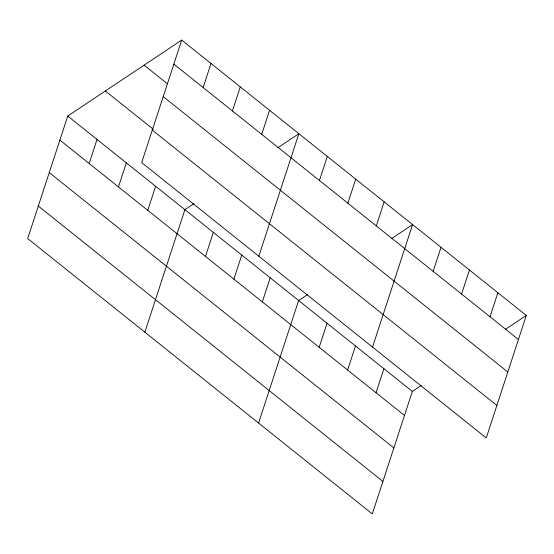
<?xml version="1.0" encoding="UTF-8"?>
<svg xmlns="http://www.w3.org/2000/svg" width="554" height="554" viewBox="0 0 554 554"><rect width="100%" height="100%" fill="white"/><g stroke="black" fill="none" stroke-linecap="round" stroke-linejoin="round"><path stroke-width="0.83" d="M181.705 40.082L141.665 162.599L486.253 437.958L526.3 315.441L181.705 40.082L67.747 116.042L27.7 238.559L372.295 513.918L412.335 391.401L421.393 385.369M89.173 163.506L97.033 139.449M118.466 186.913L126.326 162.855M147.752 210.319L155.619 186.262M203.138 87.546L210.998 63.488M144.864 332.185L184.904 209.668L193.962 203.63M232.424 110.945L240.291 86.895M205.472 256.44L213.332 232.382M261.717 134.352L269.576 110.301M233.899 279.154L241.766 255.103M258.822 256.218L298.869 133.701L277.976 147.627M262.333 301.875L270.193 277.817M319.436 180.479L327.296 156.422M258.579 423.048L298.62 300.531L307.678 294.499M347.864 203.193L355.723 179.136M319.187 347.31L327.054 323.252M376.291 225.907L384.157 201.857M347.614 370.024L355.481 345.966M372.537 347.088L412.585 224.571L391.692 238.497M376.048 392.738L383.908 368.687M433.152 271.342L441.012 247.285M461.579 294.063L469.439 270.006M490.006 316.777L497.873 292.72M505.407 329.367L526.3 315.441M173.845 64.139L518.44 339.491M144.102 65.15L167.398 83.765M163.222 96.631L507.817 371.983M105.35 90.981L153.285 129.276M152.281 130.107L496.876 405.466M67.747 116.042L412.335 391.401M59.88 140.1L404.475 415.458M49.264 172.592L393.852 447.951M38.323 206.067L382.911 481.426"/></g></svg>
